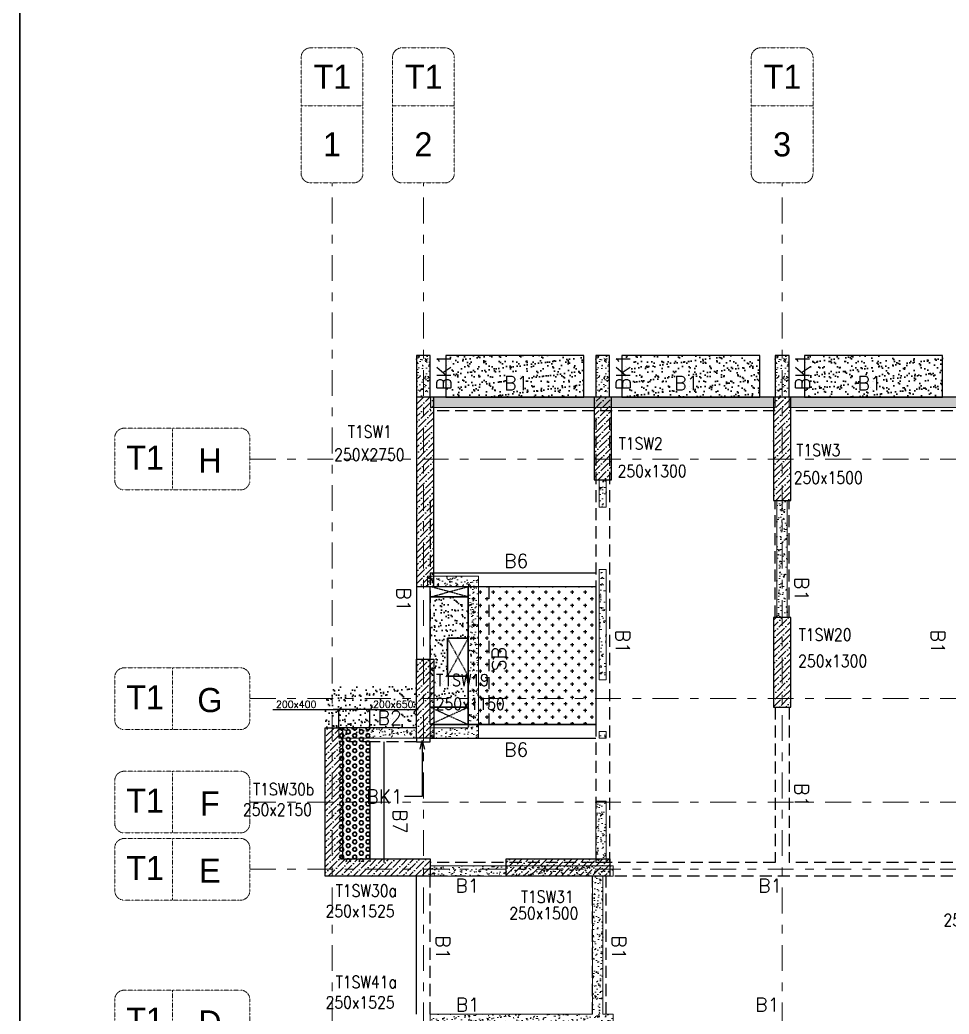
# Model space of a CAD drawing. Header units: millimetres. Extents: x 1078357 to 1340092, y -4684019 to -4550360.
# Drawn here: x 1107926 to 1121396, y -4582661 to -4568242 of the extents above; entities that cross this region are included whole.
import ezdxf
from ezdxf.enums import TextEntityAlignment as Align

# ---------------------------------------------------------------- set-up
doc = ezdxf.new("R2010")
doc.units = ezdxf.units.MM
doc.header["$PDMODE"] = 35
for name, pattern in [('CONTINOUS', [0]), ('DGN STYLE 7', [8.34, 3.75, -1.67, 1.25, -1.67]), ('HIDDEN', [0.375, 0.25, -0.125]), ('New Retail block$0$CONTINOUS', [0])]:
    doc.linetypes.add(name, pattern=pattern)
doc.layers.get('0').update_dxf_attribs({"lineweight": 0})
doc.layers.get('Defpoints').update_dxf_attribs({"lineweight": 0})
for name, color, linetype, lineweight in [('A-_ANOTGRID_E-', 8, 'DGN STYLE 7', 13), ('Combine-boundary', 40, 'Continuous', 30), ('GRID LINE', 8, 'Continuous', 0), ('HATCH', 8, 'Continuous', 30), ('S-COL-IDEN', 30, 'Continuous', 25), ('S-NON STR RCC WALL', 8, 'Continuous', 0)]:
    doc.layers.add(name, color=color, linetype=linetype, lineweight=lineweight)
for name, color, linetype in [('DROP SLAB', 8, 'Continuous'), ('S-BEAM', 3, 'Continuous'), ('S-BEAM-IDEN', 6, 'Continuous'), ('S-COL_STOP', 12, 'Continuous'), ('S-CUTOUT', 8, 'Continuous'), ('S-SLAB-PROJECTION', 2, 'New Retail block$0$CONTINOUS'), ('S-SLAB-STOP', 8, 'New Retail block$0$CONTINOUS')]:
    doc.layers.add(name, color=color, linetype=linetype)
doc.styles.add('Roman', font='romans')
doc.styles.add('ROMANS', font='romans.shx', dxfattribs={"width": 0.85})
doc.styles.get("Standard").update_dxf_attribs({"font": 'Adani Regular.ttf', "height": 500})
doc.dimstyles.new('HARESH', dxfattribs={"dimtxt": 150, "dimasz": 75, "dimexe": 0, "dimexo": 0, "dimgap": 25, "dimtad": 1, "dimdec": 0, "dimdsep": 46, "dimtxsty": 'Roman', "dimblk": 'OBLIQUE', "dimcen": 225, "dimdle": 25, "dimclrd": 2, "dimclre": 2, "dimclrt": 7, "dimadec": 8, "dimazin": 1, "dimtfac": 1, "dimtdec": 0, "dimtmove": 0, "dimatfit": 0, "dimfxl": 1, "dimlwd": -1, "dimlwe": -1, "dimarcsym": 0})
pattern_1 = [(50, (-6322944.62, 28297957.53), (182.184669, -15.93908554), [19.05, -209.55]), (355, (-6322944.62, 28297957.53), (-35.2434214, 191.0568452), [15.24, -167.6405842]), (100.4514447, (-6322929.44, 28297956.2), (146.9412471, 175.1177519), [16.1900088, -178.0902446]), (46.1842, (-6322944.62, 28298008.33), (271.0790409, -42.042328), [28.575, -314.325]), (96.6355576, (-6322922.03, 28298004.83), (237.404134, 247.4261246), [24.2850231, -267.1356082]), (351.1841512, (-6322944.62, 28298008.33), (237.404134, 247.4261246), [22.859967, -251.459732]), (21, (-6322919.22, 28297995.63), (151.6143913, -102.2651982), [19.05, -209.55]), (326, (-6322919.22, 28297995.63), (61.8020283, 184.1879661), [15.24, -167.64]), (71.451445, (-6322906.59, 28297987.11), (213.4164193, 81.9227689), [16.1900088, -178.0899376]), (37.5, (-6322944.623, 28297957.53), (3.08860325, 84.55503887), [0, -165.608, 0, -170.18, 0, -168.275]), (7.5, (-6322944.62, 28297957.53), (66.8196625, 100.18057482), [0, -97.028, 0, -161.798, 0, -64.135]), (327.5, (-6323001.265, 28297957.53), (135.59059517, -5.72874399), [0, -63.5, 0, -198.12, 0, -262.89]), (317.5, (-6323026.67, 28297957.53), (148.1291814, 25.42649103), [0, -82.55, 0, -131.572, 0, -186.69])]
pattern_2 = [(45, (1097224.716, -4684019.19), (33.67596, 123.47852), [158.75, -31.75, 0, -31.75])]
pattern_3 = [(45, (2292446.56, -9444012.59), (33.67596045, 123.4785217), [158.75, -31.75, 0, -31.75])]

# ---------------------------------------------------------------- blocks, each defined once
blk = doc.blocks.new('_Oblique')
at = {"color": 0, "linetype": 'ByBlock', "lineweight": -2}
blk.add_line((-0.5, -0.5), (0.5, 0.5), dxfattribs=at)
blk = doc.blocks.new('*D549')
at = {"layer": 'Defpoints', "color": 0, "ltscale": 700, "transparency": 16777216}
for p in [(1112551, -4578245), (1112551, -4578511, 0), (1113001, -4578511, 0)]:
    blk.add_point(p, dxfattribs=at)
at = {"layer": 'S-BEAM-IDEN', "color": 2, "ltscale": 700, "transparency": 16777216}
for p, q in [((1111594, -4578245), (1112551, -4578245)), ((1112551, -4578245), (1112476, -4578245)), ((1112551, -4578511), (1112551, -4578245)), ((1113001, -4578245), (1112551, -4578245)), ((1113001, -4578245), (1112551, -4578245)), ((1113001, -4578511), (1113001, -4578245)), ((1113001, -4578245), (1113076, -4578245))]:
    blk.add_line(p, q, dxfattribs=at)
at = {"layer": 'S-BEAM-IDEN', "color": 2, "ltscale": 700, "transparency": 16777216, "xscale": 75, "yscale": 75, "zscale": 75}
blk.add_blockref('_Oblique', (1112551, -4578245), dxfattribs=at)
at = {"layer": 'S-BEAM-IDEN', "color": 2, "ltscale": 700, "transparency": 16777216, "xscale": 75, "yscale": 75, "zscale": 75, "rotation": 180}
blk.add_blockref('_Oblique', (1113001, -4578245), dxfattribs=at)
at = {"layer": 'S-BEAM-IDEN', "ltscale": 700, "transparency": 16777216, "insert": (1111931, -4578170), "char_height": 150, "attachment_point": 5, "style": 'Roman'}
blk.add_mtext('{\\H0.666667x;200x400}', dxfattribs=at)
blk = doc.blocks.new('*D550')
at = {"layer": 'Defpoints', "color": 0, "ltscale": 700, "transparency": 16777216}
for p in [(1113676, -4578245), (1113001, -4578511), (1113676, -4578511, 0)]:
    blk.add_point(p, dxfattribs=at)
at = {"layer": 'S-BEAM-IDEN', "color": 2, "ltscale": 700, "transparency": 16777216}
for p, q in [((1112976, -4578245), (1113701, -4578245)), ((1113001, -4578511), (1113001, -4578245)), ((1113676, -4578511), (1113676, -4578245))]:
    blk.add_line(p, q, dxfattribs=at)
at = {"layer": 'S-BEAM-IDEN', "color": 2, "ltscale": 700, "transparency": 16777216, "xscale": 75, "yscale": 75, "zscale": 75, "rotation": 180}
blk.add_blockref('_Oblique', (1113001, -4578245), dxfattribs=at)
at = {"layer": 'S-BEAM-IDEN', "color": 2, "ltscale": 700, "transparency": 16777216, "xscale": 75, "yscale": 75, "zscale": 75}
blk.add_blockref('_Oblique', (1113676, -4578245), dxfattribs=at)
at = {"layer": 'S-BEAM-IDEN', "ltscale": 700, "transparency": 16777216, "insert": (1113338, -4578170), "char_height": 150, "attachment_point": 5, "style": 'Roman'}
blk.add_mtext('{\\H0.666667x;200x650}', dxfattribs=at)
blk = doc.blocks.new('Tower grid nomenclature-ex')
at = {"layer": 'A-_ANOTGRID_E-'}
blk.add_lwpolyline([(-1250, -600), (1750, -600, 0.414214), (2000, -350), (2000, 750, 0.414214), (1750, 1000), (-1250, 1000, 0.414214), (-1500, 750), (-1500, -350, 0.414214)], format="xyb", close=True, dxfattribs=at)
blk.add_lwpolyline([(0, 1000), (0, -600)], dxfattribs=at)
at = {"layer": 'A-_ANOTGRID_E-', "flags": 8}
for p in [(-1235, 400), (1788, 400)]:
    blk.add_attdef('GRID', text='', height=625, dxfattribs=at).set_placement(p, align=Align.MIDDLE_CENTER)

msp = doc.modelspace()

# ---------------------------------------------------------------- hatches: boundary and pattern name
at = {"layer": 'DROP SLAB'}
h = msp.add_hatch(dxfattribs=at)
h.set_pattern_fill('CROSS', color=8, scale=15, angle=180)
h.set_pattern_definition([(180, (1074140.07, -4353563.83), (-95.25, -95.25), [47.625, -142.875]), (270, (1074116.26, -4353540.02), (95.25, -95.25), [47.625, -142.875])])
h.paths.add_polyline_path([(1114425.5, -4576461.6), (1116275.4, -4576461.7), (1116275.4, -4578461.6), (1114425.5, -4578461.4)])
at = {"layer": 'HATCH'}
h = msp.add_hatch(dxfattribs=at)
h.set_pattern_fill('AR-SAND', color=8, scale=3, angle=179.97015)
h.set_pattern_definition([(37.4701541, (-1713508.12, 9413858.76), (-4.7236114, 146.8264517), [0, -115.824, 0, -129.54, 0, -123.825]), (7.4701541, (-1713508.12, 9413858.76), (134.9689868, 214.9772528), [0, -62.484, 0, -104.394, 0, -40.005]), (327.4701541, (-1713601.84, 9413858.81), (237.2979035, 0.3075449), [0, -38.1, 0, -137.16, 0, -179.07]), (317.4701541, (-1713601.84, 9413858.81), (229.1017424, 66.759465), [0, -19.05, 0, -89.916, 0, -102.87])])
h.paths.add_polyline_path([(1116100.4, -4573111.5), (1114100.4, -4573111.5), (1114100.4, -4573711.5), (1116100.4, -4573711.5)])
h = msp.add_hatch(dxfattribs=at)
h.set_pattern_fill('AR-SAND', color=8, scale=3, angle=179.97015)
h.set_pattern_definition([(37.4701541, (-1716058.12, 9413858.76), (-4.7236114, 146.8264517), [0, -115.824, 0, -129.54, 0, -123.825]), (7.4701541, (-1716058.12, 9413858.76), (134.9689868, 214.9772528), [0, -62.484, 0, -104.394, 0, -40.005]), (327.4701541, (-1716151.84, 9413858.81), (237.2979035, 0.3075449), [0, -38.1, 0, -137.16, 0, -179.07]), (317.4701541, (-1716151.84, 9413858.81), (229.1017424, 66.759465), [0, -19.05, 0, -89.916, 0, -102.87])])
h.paths.add_polyline_path([(1118650.4, -4573111.5), (1116650.4, -4573111.5), (1116650.4, -4573711.5), (1118650.4, -4573711.5)])
h = msp.add_hatch(dxfattribs=at)
h.set_pattern_fill('AR-SAND', color=8, scale=3, angle=179.97015)
h.set_pattern_definition([(37.4701541, (-1718708.12, 9413858.76), (-4.7236114, 146.8264517), [0, -115.824, 0, -129.54, 0, -123.825]), (7.4701541, (-1718708.12, 9413858.76), (134.9689868, 214.9772528), [0, -62.484, 0, -104.394, 0, -40.005]), (327.4701541, (-1718801.84, 9413858.81), (237.2979035, 0.3075449), [0, -38.1, 0, -137.16, 0, -179.07]), (317.4701541, (-1718801.84, 9413858.81), (229.1017424, 66.759465), [0, -19.05, 0, -89.916, 0, -102.87])])
h.paths.add_polyline_path([(1121300.4, -4573111.5), (1119300.4, -4573111.5), (1119300.4, -4573711.5), (1121300.4, -4573711.5)])
h = msp.add_hatch(dxfattribs=at)
h.set_pattern_fill('AR-SAND', color=8, scale=3, angle=179.97015)
h.set_pattern_definition([(37.47015413, (-3907957.55, 18781897.14), (-4.72361136, 146.8264517), [0, -115.824, 0, -129.54, 0, -123.825]), (7.4701541, (-3907957.55, 18781897.14), (134.9689868, 214.9772528), [0, -62.484, 0, -104.394, 0, -40.005]), (327.4701541, (-3908051.28, 18781897.19), (237.2979035, 0.3075449), [0, -38.1, 0, -137.16, 0, -179.07]), (317.4701541, (-3908051.28, 18781897.19), (229.1017424, 66.759465), [0, -19.05, 0, -89.916, 0, -102.87])])
h.paths.add_polyline_path([(1113875.4, -4576611.5), (1114425.4, -4576611.5), (1114425.4, -4577211.5), (1114125.4, -4577211.5), (1114125.4, -4577761.5), (1114425.4, -4577761.4), (1114425.4, -4578211.5), (1113875.4, -4578211.5)])
h = msp.add_hatch(dxfattribs=at)
h.set_pattern_fill('AR-SAND', color=8, scale=3, angle=179.97015)
h.set_pattern_definition([(37.4701541, (-2810732.83, 14097877.95), (-4.72361136, 146.8264517), [0, -115.824, 0, -129.54, 0, -123.825]), (7.4701541, (-2810732.83, 14097877.95), (134.9689868, 214.9772528), [0, -62.484, 0, -104.394, 0, -40.005]), (327.4701541, (-2810826.56, 14097878), (237.2979035, 0.3075449), [0, -38.1, 0, -137.16, 0, -179.07]), (317.4701541, (-2810826.56, 14097878), (229.1017424, 66.759465), [0, -19.05, 0, -89.916, 0, -102.87])])
h.paths.add_polyline_path([(1113675.4, -4578511.5), (1113675.4, -4577911.5), (1112350.4, -4577911.5), (1112350.4, -4578511.5)])
at = {"layer": 'HATCH', "ltscale": 1000}
h = msp.add_hatch(dxfattribs=at)
h.set_pattern_fill('HEX', color=8, scale=10, angle=180)
h.set_pattern_definition([(180, (2213600.31, -9075725.667), (-7e-15, -54.99261315), [31.75, -63.5]), (300, (2213600.31, -9075725.667), (47.625, 27.4963066), [31.75, -63.5]), (240, (2213568.56, -9075725.667), (47.625, -27.4963066), [31.75, -63.5])])
h.paths.add_polyline_path([(1113000.6, -4580450.8), (1112550.6, -4580450.8), (1112550.6, -4578511.5), (1113000.6, -4578511.5)])
at = {"layer": 'S-COL_STOP', "lineweight": 25, "extrusion": (1.00316e-06, 2.11765e-11, 1)}
h = msp.add_hatch(dxfattribs=at)
h.set_pattern_fill('ANSI36', color=8, scale=20)
h.set_pattern_definition(pattern_2)
h.paths.add_polyline_path([(1113925.6, -4573711.5), (1113675.6, -4573711.5), (1113675.6, -4576461.7), (1113925.6, -4576461.7)])
at = {"layer": 'S-COL_STOP', "lineweight": 25}
h = msp.add_hatch(dxfattribs=at)
h.set_pattern_fill('ANSI36', color=8, scale=20)
h.set_pattern_definition(pattern_3)
h.paths.add_polyline_path([(1116250.6, -4574911.6), (1116500.6, -4574911.6), (1116500.6, -4573711.5), (1116250.6, -4573711.5)])
h = msp.add_hatch(dxfattribs=at)
h.set_pattern_fill('ANSI36', color=8, scale=20)
h.set_pattern_definition(pattern_3)
h.paths.add_polyline_path([(1118850.6, -4575211.6), (1119100.6, -4575211.6), (1119100.6, -4573711.5), (1118850.6, -4573711.5)])
h = msp.add_hatch(dxfattribs=at)
h.set_pattern_fill('ANSI36', color=8, scale=20)
h.set_pattern_definition(pattern_3)
h.paths.add_polyline_path([(1118850.7, -4578211.5), (1119100.7, -4578211.5), (1119100.7, -4576911.5), (1118850.7, -4576911.5)])
h = msp.add_hatch(dxfattribs=at)
h.set_pattern_fill('ANSI36', color=8, scale=20)
h.set_pattern_definition([(45, (2236684.96, -9406181.02), (33.67596045, 123.4785217), [158.75, -31.75, 0, -31.75])])
h.paths.add_polyline_path([(1113675.6, -4577511.5), (1113925.6, -4577511.5), (1113925.6, -4578661.5), (1113675.6, -4578661.5)])
at = {"layer": 'S-COL_STOP', "lineweight": 25, "extrusion": (1.00316e-06, 1.91639e-11, 1)}
h = msp.add_hatch(dxfattribs=at)
h.set_pattern_fill('ANSI36', color=8, scale=20)
h.set_pattern_definition(pattern_2)
h.paths.add_polyline_path([(1112600.6, -4580411.5), (1113875.6, -4580411.5), (1113875.6, -4580661.5), (1112350.6, -4580661.5), (1112350.6, -4578511.5), (1112600.6, -4578511.5)])
at = {"layer": 'S-COL_STOP', "lineweight": 25}
h = msp.add_hatch(dxfattribs=at)
h.set_pattern_fill('ANSI36', color=8, scale=20)
h.set_pattern_definition(pattern_3)
h.paths.add_polyline_path([(1114975.6, -4580411.5), (1116475.6, -4580411.5), (1116475.6, -4580661.5), (1114975.6, -4580661.5)])
at = {"layer": 'S-NON STR RCC WALL'}
h = msp.add_hatch(dxfattribs=at)
h.set_pattern_fill('AR-CONC', color=256, angle=180)
h.set_pattern_definition([(50, (-7420169.34, 32981976.72), (182.184669, -15.93908554), [19.05, -209.55]), (355, (-7420169.34, 32981976.72), (-35.2434214, 191.0568452), [15.24, -167.6405842]), (100.4514447, (-7420154.16, 32981975.39), (146.9412471, 175.1177519), [16.1900088, -178.0902446]), (46.1842, (-7420169.34, 32982027.52), (271.0790409, -42.0423279), [28.575, -314.325]), (96.6355576, (-7420146.75, 32982024.02), (237.404134, 247.4261246), [24.2850231, -267.1356082]), (351.1841512, (-7420169.34, 32982027.52), (237.404134, 247.4261246), [22.859967, -251.459732]), (21, (-7420143.94, 32982014.82), (151.61439127, -102.2651982), [19.05, -209.55]), (326, (-7420143.94, 32982014.82), (61.80202835, 184.1879661), [15.24, -167.64]), (71.451445, (-7420131.3, 32982006.3), (213.4164193, 81.9227689), [16.1900088, -178.0899376]), (37.5, (-7420169.34, 32981976.72), (3.08860325, 84.55503887), [0, -165.608, 0, -170.18, 0, -168.275]), (7.5, (-7420169.34, 32981976.72), (66.8196625, 100.18057482), [0, -97.028, 0, -161.798, 0, -64.135]), (327.5, (-7420225.98, 32981976.72), (135.59059517, -5.72874399), [0, -63.5, 0, -198.12, 0, -262.89]), (317.5, (-7420251.38, 32981976.72), (148.1291814, 25.42649103), [0, -82.55, 0, -131.572, 0, -186.69])])
h.paths.add_polyline_path([(1113875.4, -4573711.5), (1113875.4, -4573111.5), (1113675.4, -4573111.5), (1113675.4, -4573711.5), (1113875.4, -4573711.5)], is_closed=False)
h = msp.add_hatch(dxfattribs=at)
h.set_pattern_fill('AR-CONC', color=256, angle=180)
h.set_pattern_definition([(50, (-7417569.34, 32981976.72), (182.184669, -15.93908554), [19.05, -209.55]), (355, (-7417569.34, 32981976.72), (-35.2434214, 191.0568452), [15.24, -167.6405842]), (100.4514447, (-7417554.16, 32981975.39), (146.9412471, 175.1177519), [16.1900088, -178.0902446]), (46.1842, (-7417569.34, 32982027.52), (271.0790409, -42.0423279), [28.575, -314.325]), (96.6355576, (-7417546.75, 32982024.02), (237.404134, 247.4261246), [24.2850231, -267.1356082]), (351.1841512, (-7417569.34, 32982027.52), (237.404134, 247.4261246), [22.859967, -251.459732]), (21, (-7417543.94, 32982014.82), (151.61439127, -102.2651982), [19.05, -209.55]), (326, (-7417543.94, 32982014.82), (61.80202835, 184.1879661), [15.24, -167.64]), (71.451445, (-7417531.3, 32982006.3), (213.4164193, 81.9227689), [16.1900088, -178.0899376]), (37.5, (-7417569.34, 32981976.72), (3.08860325, 84.55503887), [0, -165.608, 0, -170.18, 0, -168.275]), (7.5, (-7417569.34, 32981976.72), (66.8196625, 100.18057482), [0, -97.028, 0, -161.798, 0, -64.135]), (327.5, (-7417625.98, 32981976.72), (135.59059517, -5.72874399), [0, -63.5, 0, -198.12, 0, -262.89]), (317.5, (-7417651.38, 32981976.72), (148.1291814, 25.42649103), [0, -82.55, 0, -131.572, 0, -186.69])])
h.paths.add_polyline_path([(1116475.4, -4573711.5), (1116475.4, -4573111.5), (1116275.4, -4573111.5), (1116275.4, -4573711.5), (1116475.4, -4573711.5)], is_closed=False)
h = msp.add_hatch(dxfattribs=at)
h.set_pattern_fill('AR-CONC', color=256, angle=180)
h.set_pattern_definition([(50, (-7414969.34, 32981976.72), (182.184669, -15.93908554), [19.05, -209.55]), (355, (-7414969.34, 32981976.72), (-35.2434214, 191.0568452), [15.24, -167.6405842]), (100.4514447, (-7414954.16, 32981975.39), (146.9412471, 175.1177519), [16.1900088, -178.0902446]), (46.1842, (-7414969.34, 32982027.52), (271.0790409, -42.0423279), [28.575, -314.325]), (96.6355576, (-7414946.75, 32982024.02), (237.404134, 247.4261246), [24.2850231, -267.1356082]), (351.1841512, (-7414969.34, 32982027.52), (237.404134, 247.4261246), [22.859967, -251.459732]), (21, (-7414943.94, 32982014.82), (151.61439127, -102.2651982), [19.05, -209.55]), (326, (-7414943.94, 32982014.82), (61.80202835, 184.1879661), [15.24, -167.64]), (71.451445, (-7414931.3, 32982006.3), (213.4164193, 81.9227689), [16.1900088, -178.0899376]), (37.5, (-7414969.34, 32981976.72), (3.08860325, 84.55503887), [0, -165.608, 0, -170.18, 0, -168.275]), (7.5, (-7414969.34, 32981976.72), (66.8196625, 100.18057482), [0, -97.028, 0, -161.798, 0, -64.135]), (327.5, (-7415025.98, 32981976.72), (135.59059517, -5.72874399), [0, -63.5, 0, -198.12, 0, -262.89]), (317.5, (-7415051.38, 32981976.72), (148.1291814, 25.42649103), [0, -82.55, 0, -131.572, 0, -186.69])])
h.paths.add_polyline_path([(1119075.4, -4573711.5), (1119075.4, -4573111.5), (1118875.4, -4573111.5), (1118875.4, -4573711.5), (1119075.4, -4573711.5)], is_closed=False)
h = msp.add_hatch(dxfattribs=at)
h.set_pattern_fill('AR-CONC', color=256, angle=180)
h.set_pattern_definition(pattern_1)
h.paths.add_polyline_path([(1113878.4, -4573711.5), (1118875.5, -4573711.5), (1118875.5, -4573861.5), (1113878.4, -4573861.5)])
h = msp.add_hatch(dxfattribs=at)
h.set_pattern_fill('AR-CONC', color=256)
h.set_pattern_definition(pattern_1)
h.paths.add_polyline_path([(1124072.5, -4573711.5), (1119075.4, -4573711.5), (1119075.4, -4573861.5), (1124072.5, -4573861.5)])
h = msp.add_hatch(dxfattribs=at)
h.set_pattern_fill('AR-CONC', color=256, angle=180)
h.set_pattern_definition([(50, (1116388.81, -4390341.82), (182.18467, -15.93909), [19.05, -209.55]), (355, (1116388.81, -4390341.82), (-35.24342, 191.05685), [15.24, -167.64058]), (100.45144, (1116404, -4390343.14), (146.94125, 175.11775), [16.19, -178.09024]), (46.1842, (1116388.8, -4390291.02), (271.07904, -42.04233), [28.575, -314.325]), (96.63556, (1116411.4, -4390294.52), (237.40413, 247.42612), [24.28502, -267.1356]), (351.18415, (1116388.8, -4390291.02), (237.40413, 247.42612), [22.85997, -251.45973]), (21, (1116414.21, -4390303.72), (151.61439, -102.2652), [19.05, -209.55]), (326, (1116414.21, -4390303.72), (61.80203, 184.18797), [15.24, -167.64]), (71.45144, (1116426.85, -4390312.24), (213.41642, 81.92277), [16.19, -178.08994]), (37.5, (1116388.81, -4390341.815), (3.088603, 84.55504), [0, -165.608, 0, -170.18, 0, -168.275]), (7.5, (1116388.81, -4390341.815), (66.819663, 100.180575), [0, -97.028, 0, -161.798, 0, -64.135]), (327.5, (1116332.17, -4390341.815), (135.590595, -5.728744), [0, -63.5, 0, -198.12, 0, -262.89]), (317.5, (1116306.77, -4390341.82), (148.12918, 25.42649), [0, -82.55, 0, -131.572, 0, -186.69])])
h.paths.add_polyline_path([(1116325.4, -4574911.5), (1116425.4, -4574911.5), (1116425.4, -4575311.5), (1116325.4, -4575311.5)])
at = {"layer": 'S-NON STR RCC WALL', "ltscale": 700}
h = msp.add_hatch(dxfattribs=at)
h.set_pattern_fill('AR-CONC', color=256)
h.set_pattern_definition([(50, (-14215.53, 293960.95), (182.184669, -15.9390855), [19.05, -209.55]), (355, (-14215.53, 293960.95), (-35.2434214, 191.056845), [15.24, -167.640584]), (100.4514447, (-14200.34, 293959.62), (146.941247, 175.117752), [16.190009, -178.0902446]), (46.1842, (-14215.53, 294011.75), (271.079041, -42.042328), [28.575, -314.325]), (96.6355576, (-14192.94, 294008.24), (237.404134, 247.426125), [24.285023, -267.135608]), (351.184151, (-14215.53, 294011.75), (237.404134, 247.426125), [22.859967, -251.459732]), (21, (-14190.13, 293999.05), (151.6143913, -102.265198), [19.05, -209.55]), (326, (-14190.13, 293999.05), (61.802028, 184.187966), [15.24, -167.64]), (71.451445, (-14177.49, 293990.52), (213.416419, 81.922769), [16.190009, -178.0899376]), (37.5, (-14215.525, 293960.946), (3.08860325, 84.5550389), [0, -165.608, 0, -170.18, 0, -168.275]), (7.5, (-14215.525, 293960.95), (66.8196625, 100.1805748), [0, -97.028, 0, -161.798, 0, -64.135]), (327.5, (-14272.17, 293960.946), (135.5905952, -5.728744), [0, -63.5, 0, -198.12, 0, -262.89]), (317.5, (-14297.57, 293960.95), (148.1291814, 25.426491), [0, -82.55, 0, -131.572, 0, -186.69])])
h.paths.add_polyline_path([(1118900.4, -4575211.4), (1119050.4, -4575211.4), (1119050.4, -4576911.4), (1118900.4, -4576911.4)])
at = {"layer": 'S-NON STR RCC WALL'}
h = msp.add_hatch(dxfattribs=at)
h.set_pattern_fill('AR-CONC', color=256, angle=180)
h.set_pattern_definition([(50, (2213613.53, -9074361), (182.184669, -15.9390855), [19.05, -209.55]), (355, (2213613.53, -9074361), (-35.2434214, 191.056845), [15.24, -167.640584]), (100.4514447, (2213628.7, -9074362.33), (146.941247, 175.117752), [16.190009, -178.0902446]), (46.1842, (2213613.53, -9074310.2), (271.079041, -42.042328), [28.575, -314.325]), (96.6355576, (2213636.12, -9074313.7), (237.404134, 247.426125), [24.285023, -267.135608]), (351.184151, (2213613.53, -9074310.2), (237.404134, 247.426125), [22.859967, -251.459732]), (21, (2213638.93, -9074322.9), (151.6143913, -102.265198), [19.05, -209.55]), (326, (2213638.93, -9074322.9), (61.802028, 184.187966), [15.24, -167.64]), (71.451445, (2213651.56, -9074331.42), (213.416419, 81.922769), [16.190009, -178.0899376]), (37.5, (2213613.527, -9074361), (3.08860325, 84.5550389), [0, -165.608, 0, -170.18, 0, -168.275]), (7.5, (2213613.53, -9074361), (66.8196625, 100.1805748), [0, -97.028, 0, -161.798, 0, -64.135]), (327.5, (2213556.885, -9074361), (135.5905952, -5.728744), [0, -63.5, 0, -198.12, 0, -262.89]), (317.5, (2213531.48, -9074361), (148.1291814, 25.426491), [0, -82.55, 0, -131.572, 0, -186.69])])
h.paths.add_polyline_path([(1116325.4, -4576211.5), (1116425.4, -4576211.5), (1116425.4, -4577811.5), (1116325.4, -4577811.5)])
h = msp.add_hatch(dxfattribs=at)
h.set_pattern_fill('AR-CONC', color=256, angle=180)
h.set_pattern_definition([(50, (-6322944.62, 28297957.53), (182.184669, -15.93908554), [19.05, -209.55]), (355, (-6322944.62, 28297957.53), (-35.2434214, 191.0568452), [15.24, -167.6405842]), (100.4514447, (-6322929.44, 28297956.2), (146.9412471, 175.1177519), [16.1900088, -178.0902446]), (46.1842, (-6322944.62, 28298008.33), (271.0790409, -42.042328), [28.575, -314.325]), (96.6355576, (-6322922.03, 28298004.83), (237.404134, 247.4261246), [24.2850231, -267.1356082]), (351.1841512, (-6322944.62, 28298008.33), (237.404134, 247.4261246), [22.859967, -251.459732]), (21, (-6322919.22, 28297995.63), (151.6143913, -102.2651982), [19.05, -209.55]), (326, (-6322919.22, 28297995.63), (61.8020283, 184.1879661), [15.24, -167.64]), (71.451445, (-6322906.59, 28297987.11), (213.4164193, 81.9227689), [16.1900088, -178.0899376]), (37.5, (-6322944.623, 28297957.53), (3.08860325, 84.55503887), [0, -165.608, 0, -170.18, 0, -168.275]), (7.5, (-6322944.62, 28297957.53), (66.8196625, 100.18057482), [0, -97.028, 0, -161.798, 0, -64.135]), (327.5, (-6323001.265, 28297957.53), (135.59059517, -5.72874399), [0, -63.5, 0, -198.12, 0, -262.89]), (317.5, (-6323026.67, 28297957.53), (148.1291814, 25.42649103), [0, -82.55, 0, -131.572, 0, -186.69])])
h.paths.add_polyline_path([(1113835.3, -4576461.6), (1113835.3, -4576311.5), (1114575.5, -4576311.5), (1114575.5, -4578661.5), (1113875.5, -4578661.5), (1113875.5, -4578511.5), (1114425.5, -4578511.5), (1114425.5, -4576461.5), (1113835.3, -4576461.5)])
h = msp.add_hatch(dxfattribs=at)
h.set_pattern_fill('AR-CONC', color=256, angle=180)
h.set_pattern_definition([(50, (-5225719.91, 23613938.34), (182.184669, -15.93908554), [19.05, -209.55]), (355, (-5225719.9, 23613938.34), (-35.2434214, 191.0568452), [15.24, -167.6405842]), (100.4514447, (-5225704.73, 23613937.02), (146.9412471, 175.1177519), [16.1900088, -178.0902446]), (46.1842, (-5225719.9, 23613989.14), (271.0790409, -42.042328), [28.575, -314.325]), (96.6355576, (-5225697.32, 23613985.64), (237.404134, 247.4261246), [24.2850231, -267.1356082]), (351.1841512, (-5225719.9, 23613989.14), (237.404134, 247.4261246), [22.859967, -251.459732]), (21, (-5225694.51, 23613976.44), (151.6143913, -102.2651982), [19.05, -209.55]), (326, (-5225694.5, 23613976.44), (61.8020283, 184.1879661), [15.24, -167.64]), (71.451445, (-5225681.87, 23613967.92), (213.4164193, 81.9227689), [16.1900088, -178.0899376]), (37.5, (-5225719.91, 23613938.345), (3.08860325, 84.55503887), [0, -165.608, 0, -170.18, 0, -168.275]), (7.5, (-5225719.91, 23613938.345), (66.8196625, 100.18057482), [0, -97.028, 0, -161.798, 0, -64.135]), (327.5, (-5225776.55, 23613938.345), (135.59059517, -5.728744), [0, -63.5, 0, -198.12, 0, -262.89]), (317.5, (-5225801.95, 23613938.34), (148.1291814, 25.42649103), [0, -82.55, 0, -131.572, 0, -186.69])])
h.paths.add_polyline_path([(1112550.4, -4578511.5), (1113675.4, -4578511.5), (1113675.4, -4578661.5), (1112550.4, -4578661.5)])
h = msp.add_hatch(dxfattribs=at)
h.set_pattern_fill('AR-CONC', color=256, angle=180)
h.set_pattern_definition([(50, (2213600.31, -9075725.67), (182.184669, -15.9390855), [19.05, -209.55]), (355, (2213600.31, -9075725.67), (-35.2434214, 191.056845), [15.24, -167.640584]), (100.4514447, (2213615.5, -9075727), (146.941247, 175.117752), [16.190009, -178.0902446]), (46.1842, (2213600.31, -9075674.87), (271.079041, -42.042328), [28.575, -314.325]), (96.6355576, (2213622.9, -9075678.37), (237.404134, 247.426125), [24.285023, -267.135608]), (351.184151, (2213600.3, -9075674.87), (237.404134, 247.426125), [22.859967, -251.459732]), (21, (2213625.71, -9075687.57), (151.6143913, -102.265198), [19.05, -209.55]), (326, (2213625.71, -9075687.57), (61.802028, 184.187966), [15.24, -167.64]), (71.451445, (2213638.35, -9075696.09), (213.416419, 81.922769), [16.190009, -178.0899376]), (37.5, (2213600.31, -9075725.67), (3.08860325, 84.5550389), [0, -165.608, 0, -170.18, 0, -168.275]), (7.5, (2213600.31, -9075725.67), (66.8196625, 100.1805748), [0, -97.028, 0, -161.798, 0, -64.135]), (327.5, (2213543.67, -9075725.67), (135.5905952, -5.728744), [0, -63.5, 0, -198.12, 0, -262.89]), (317.5, (2213518.27, -9075725.67), (148.1291814, 25.426491), [0, -82.55, 0, -131.572, 0, -186.69])])
h.paths.add_polyline_path([(1116325.4, -4578661.5), (1116425.4, -4578661.5), (1116425.4, -4578561.5), (1116325.4, -4578561.5)])
h = msp.add_hatch(dxfattribs=at)
h.set_pattern_fill('AR-CONC', color=256, angle=180)
h.set_pattern_definition([(50, (-6335259.37, 28297957.52), (182.184669, -15.93908554), [19.05, -209.55]), (355, (-6335259.37, 28297957.52), (-35.2434214, 191.0568452), [15.24, -167.6405842]), (100.4514447, (-6335244.19, 28297956.2), (146.9412471, 175.1177519), [16.1900088, -178.0902446]), (46.1842, (-6335259.37, 28298008.32), (271.0790409, -42.042328), [28.575, -314.325]), (96.6355576, (-6335236.78, 28298004.82), (237.404134, 247.4261246), [24.2850231, -267.1356082]), (351.1841512, (-6335259.37, 28298008.32), (237.404134, 247.4261246), [22.859967, -251.459732]), (21, (-6335233.97, 28297995.62), (151.6143913, -102.2651982), [19.05, -209.55]), (326, (-6335233.97, 28297995.62), (61.8020283, 184.1879661), [15.24, -167.64]), (71.451445, (-6335221.33, 28297987.1), (213.4164193, 81.9227689), [16.1900088, -178.0899376]), (37.5, (-6335259.37, 28297957.525), (3.08860325, 84.55503887), [0, -165.608, 0, -170.18, 0, -168.275]), (7.5, (-6335259.37, 28297957.525), (66.8196625, 100.18057482), [0, -97.028, 0, -161.798, 0, -64.135]), (327.5, (-6335316.01, 28297957.525), (135.59059517, -5.72874399), [0, -63.5, 0, -198.12, 0, -262.89]), (317.5, (-6335341.41, 28297957.52), (148.1291814, 25.42649103), [0, -82.55, 0, -131.572, 0, -186.69])])
h.paths.add_polyline_path([(1116275.4, -4579571.5), (1116425.4, -4579571.5), (1116425.4, -4580461.4), (1116275.4, -4580461.4)])
h = msp.add_hatch(dxfattribs=at)
h.set_pattern_fill('AR-CONC', color=256, angle=180)
h.set_pattern_definition([(50, (-4135559.94, 18929919.15), (182.184669, -15.9390855), [19.05, -209.55]), (355, (-4135559.94, 18929919.15), (-35.2434214, 191.0568452), [15.24, -167.6405842]), (100.4514447, (-4135544.76, 18929917.82), (146.9412471, 175.1177519), [16.1900088, -178.0902446]), (46.1842, (-4135559.94, 18929969.95), (271.0790409, -42.042328), [28.575, -314.325]), (96.6355576, (-4135537.35, 18929966.45), (237.404134, 247.4261246), [24.285023, -267.1356082]), (351.1841512, (-4135559.94, 18929969.95), (237.404134, 247.4261246), [22.859967, -251.459732]), (21, (-4135534.54, 18929957.25), (151.6143913, -102.2651982), [19.05, -209.55]), (326, (-4135534.54, 18929957.25), (61.8020283, 184.1879661), [15.24, -167.64]), (71.451445, (-4135521.9, 18929948.73), (213.4164193, 81.9227689), [16.1900088, -178.0899376]), (37.5, (-4135559.94, 18929919.15), (3.08860325, 84.55503887), [0, -165.608, 0, -170.18, 0, -168.275]), (7.5, (-4135559.94, 18929919.15), (66.8196625, 100.18057482), [0, -97.028, 0, -161.798, 0, -64.135]), (327.5, (-4135616.58, 18929919.15), (135.59059517, -5.728744), [0, -63.5, 0, -198.12, 0, -262.89]), (317.5, (-4135641.98, 18929919.15), (148.1291814, 25.42649103), [0, -82.55, 0, -131.572, 0, -186.69])])
h.paths.add_polyline_path([(1113875.4, -4580661.5), (1113875.4, -4580511.5), (1116525.4, -4580511.5), (1116525.4, -4580661.5), (1116375.4, -4580661.5), (1116375.4, -4582661.5), (1116525.4, -4582661.5), (1116525.4, -4582811.5), (1113875.4, -4582811.5), (1113875.4, -4582661.5), (1116225.4, -4582661.5), (1116225.4, -4580661.5)])

# ---------------------------------------------------------------- linework, layer by layer
at = {"layer": 'Combine-boundary', "ltscale": 700, "elevation": 0}
msp.add_lwpolyline([(1107925.5, -4563794.5), (1209312.4, -4563794.5), (1209312.4, -4603717.1), (1107925.5, -4603717.1)], close=True, dxfattribs=at)
at = {"layer": 'GRID LINE', "linetype": 'DGN STYLE 7', "ltscale": 100, "elevation": 0}
for points in [[(1112450.4, -4592877.8), (1112450.4, -4570606.9)], [(1113775.4, -4592877.8), (1113775.4, -4570606.9)], [(1118975.4, -4592877.8), (1118975.4, -4570606.9)], [(1111260.2, -4574611.5), (1206623.6, -4574611.5)], [(1111260.2, -4578086.5), (1206623.6, -4578086.5)], [(1111260.2, -4579586.5), (1206623.6, -4579586.5)], [(1111260.2, -4580561.5), (1206623.6, -4580561.5)]]:
    msp.add_lwpolyline(points, dxfattribs=at)
at = {"layer": 'S-BEAM', "linetype": 'CONTINOUS', "ltscale": 700}
for p, q in [((1113875.4, -4573111.5, 0), (1113675.4, -4573111.5, 0)), ((1113675.4, -4573111.5, 0), (1113675.4, -4573711.5, 0)), ((1113875.4, -4573711.5, 0), (1113875.4, -4573111.5, 0)), ((1116475.4, -4573111.5, 0), (1116275.4, -4573111.5, 0)), ((1116275.4, -4573111.5, 0), (1116275.4, -4573711.5, 0)), ((1116475.4, -4573711.5, 0), (1116475.4, -4573111.5, 0)), ((1119075.4, -4573111.5, 0), (1118875.4, -4573111.5, 0)), ((1118875.4, -4573111.5, 0), (1118875.4, -4573711.5, 0)), ((1119075.4, -4573711.5, 0), (1119075.4, -4573111.5, 0)), ((1118875.4, -4573711.5, 0), (1113875.4, -4573711.5, 0)), ((1124075.4, -4573711.5, 0), (1119075.4, -4573711.5, 0)), ((1113675.4, -4575211.4, 0), (1113675.4, -4577711.5, 0)), ((1113675.4, -4578511.5, 0), (1113000.6, -4578511.5, 0)), ((1113675.4, -4578661.5, 0), (1113675.4, -4578711.5, 0)), ((1113675.4, -4582661.4, 0), (1113675.4, -4580661.4, 0))]:
    msp.add_line(p, q, dxfattribs=at)
at = {"layer": 'S-BEAM', "linetype": 'HIDDEN', "ltscale": 700}
for p, q in [((1118875.4, -4573911.5, 0), (1113875.4, -4573911.5, 0)), ((1124075.4, -4573911.5, 0), (1119075.4, -4573911.5, 0)), ((1116275.4, -4574011.5, 0), (1116275.4, -4576461.7, 0)), ((1116475.4, -4574011.5, 0), (1116475.4, -4580461.4, 0)), ((1113875.4, -4575211.4, 0), (1113875.4, -4577711.5, 0)), ((1118875.4, -4576911.4, 0), (1118875.4, -4575211.4, 0)), ((1119075.4, -4576911.4, 0), (1119075.4, -4575211.4, 0)), ((1114425.3, -4576461.9, 0), (1114425.3, -4578461.7, 0)), ((1114725.3, -4576461.9, 0), (1114725.3, -4578461.7, 0)), ((1118875.4, -4578211.5, 0), (1118875.4, -4580461.4, 0)), ((1119075.4, -4578211.5, 0), (1119075.4, -4580461.4, 0)), ((1116275.4, -4578461.5, 0), (1116275.4, -4580461.4, 0)), ((1113675.4, -4578711.5, 0), (1113000.6, -4578711.5, 0)), ((1118875.4, -4580461.4, 0), (1113875.4, -4580461.4, 0)), ((1124075.4, -4580461.4, 0), (1119075.4, -4580461.4, 0)), ((1116225.4, -4580661.4, 0), (1113875.4, -4580661.4, 0)), ((1113875.4, -4582661.4, 0), (1113875.4, -4580661.4, 0)), ((1116225.4, -4582661.4, 0), (1116225.4, -4580661.4, 0)), ((1116425.4, -4582661.4, 0), (1116425.4, -4580661.4, 0)), ((1124075.4, -4580661.4, 0), (1116475.4, -4580661.5, 0))]:
    msp.add_line(p, q, dxfattribs=at)
at = {"layer": 'S-BEAM', "ltscale": 700}
for p, q in [((1113875.4, -4576261.7, 0), (1116275.4, -4576261.7, 0)), ((1113675.4, -4577511.5, 0), (1113676.1, -4577511.5, 0)), ((1113675.4, -4577711.5, 0), (1113675.4, -4577711.5, 0)), ((1113875.6, -4578661.5, 0), (1116275.4, -4578661.5, 0)), ((1113200.6, -4578711.5, 0), (1113200.6, -4580461.5, 0))]:
    msp.add_line(p, q, dxfattribs=at)
at = {"layer": 'S-BEAM', "linetype": 'Continuous', "ltscale": 700}
for p, q in [((1113875.4, -4576461.7, 0), (1116275.4, -4576461.7, 0)), ((1116275.4, -4576461.7, 0), (1116275.4, -4578461.5, 0)), ((1113875.6, -4578461.5, 0), (1116275.4, -4578461.5, 0)), ((1113000.6, -4578711.5, 0), (1113000.6, -4580450.8, 0))]:
    msp.add_line(p, q, dxfattribs=at)
at = {"layer": 'S-BEAM', "linetype": 'ByBlock', "ltscale": 500}
msp.add_line((1113000.6, -4578511.5, 0), (1112550.6, -4578511.5, 0), dxfattribs=at)
at = {"layer": 'S-BEAM', "linetype": 'HIDDEN', "ltscale": 500}
msp.add_line((1113000.6, -4578711.5, 0), (1112550.6, -4578711.5, 0), dxfattribs=at)
at = {"layer": 'S-BEAM', "linetype": 'Continuous', "ltscale": 700, "elevation": 0}
msp.add_lwpolyline([(1113875.4, -4578661.5), (1113675.4, -4578661.5), (1113675.4, -4578711.7), (1113875.4, -4578711.7)], close=True, dxfattribs=at)
at = {"layer": 'S-COL_STOP', "lineweight": 25, "extrusion": (1.00316e-06, 2.11765e-11, 1), "elevation": 1.1}
msp.add_lwpolyline([(1113925.6, -4573711.5), (1113675.6, -4573711.5), (1113675.6, -4576461.7), (1113925.6, -4576461.7)], close=True, dxfattribs=at)
at = {"layer": 'S-COL_STOP', "lineweight": 25, "elevation": 0}
for points in [[(1116250.6, -4574911.6), (1116500.6, -4574911.6), (1116500.6, -4573711.5), (1116250.6, -4573711.5)], [(1118850.6, -4575211.6), (1119100.6, -4575211.6), (1119100.6, -4573711.5), (1118850.6, -4573711.5)], [(1118850.6, -4578211.5), (1119100.6, -4578211.5), (1119100.6, -4576911.5), (1118850.6, -4576911.5)], [(1113675.6, -4577511.5), (1113925.6, -4577511.5), (1113925.6, -4578661.5), (1113675.6, -4578661.5)], [(1114975.6, -4580411.5), (1116475.6, -4580411.5), (1116475.6, -4580661.5), (1114975.6, -4580661.5)]]:
    msp.add_lwpolyline(points, close=True, dxfattribs=at)
at = {"layer": 'S-COL_STOP', "lineweight": 25, "extrusion": (1.00316e-06, 1.91639e-11, 1), "elevation": 1.1}
msp.add_lwpolyline([(1112600.6, -4580411.5), (1113875.6, -4580411.5), (1113875.6, -4580661.5), (1112350.6, -4580661.5), (1112350.6, -4578511.5), (1112600.6, -4578511.5), (1112600.6, -4580361.5)], close=True, dxfattribs=at)
at = {"layer": 'S-CUTOUT', "linetype": 'HIDDEN', "ltscale": 50}
for p, q in [((1113875.4, -4576611.5, 0), (1114425.5, -4576461.7, 0)), ((1114425.4, -4576611.5, 0), (1113876.3, -4576461.7, 0)), ((1114125.4, -4577211.5, 0), (1114425.5, -4577761.5, 0)), ((1114125.4, -4577761.5, 0), (1114425.4, -4577211.5, 0)), ((1113875.4, -4578211.5, 0), (1114425.5, -4578461.5, 0)), ((1114425.4, -4578211.5, 0), (1113875.6, -4578461.5, 0))]:
    msp.add_line(p, q, dxfattribs=at)
at = {"layer": 'S-CUTOUT', "linetype": 'CONTINOUS', "ltscale": 500, "elevation": 0}
for points in [[(1113875.4, -4576461.7), (1114425.5, -4576461.7), (1114425.5, -4576611.5), (1113875.4, -4576611.5)], [(1114125.4, -4577211.5), (1114425.4, -4577211.5), (1114425.4, -4577761.4), (1114125.4, -4577761.4)], [(1113875.6, -4578211.5), (1114425.4, -4578211.5), (1114425.4, -4578461.4), (1113875.6, -4578461.4)]]:
    msp.add_lwpolyline(points, close=True, dxfattribs=at)
at = {"layer": 'S-NON STR RCC WALL', "elevation": 0}
for points in [[(1113878.4, -4573711.5), (1118875.5, -4573711.5), (1118875.5, -4573861.5), (1113878.4, -4573861.5)], [(1124072.5, -4573711.5), (1119075.4, -4573711.5), (1119075.4, -4573861.5), (1124072.5, -4573861.5)], [(1116325.4, -4574911.5), (1116425.4, -4574911.5), (1116425.4, -4575311.5), (1116325.4, -4575311.5)], [(1112550.4, -4578511.5), (1113675.4, -4578511.5), (1113675.4, -4578661.5), (1112550.4, -4578661.5)], [(1113875.4, -4580661.5), (1113875.4, -4580511.5), (1116525.4, -4580511.5), (1116525.4, -4580661.5), (1116375.4, -4580661.5), (1116375.4, -4582661.5), (1116525.4, -4582661.5), (1116525.4, -4582811.5), (1113875.4, -4582811.5), (1113875.4, -4582661.5), (1116225.4, -4582661.5), (1116225.4, -4580661.5)]]:
    msp.add_lwpolyline(points, close=True, dxfattribs=at)
at = {"layer": 'S-NON STR RCC WALL', "ltscale": 700, "elevation": 0}
for points in [[(1118900.4, -4575211.4), (1119050.4, -4575211.4), (1119050.4, -4576911.4), (1118900.4, -4576911.4)], [(1116325.4, -4576211.5), (1116425.4, -4576211.5), (1116425.4, -4577811.5), (1116325.4, -4577811.5)], [(1116325.4, -4578661.5), (1116425.4, -4578661.5), (1116425.4, -4578561.5), (1116325.4, -4578561.5)], [(1116275.4, -4579571.5), (1116425.4, -4579571.5), (1116425.4, -4580461.4), (1116275.4, -4580461.4)]]:
    msp.add_lwpolyline(points, close=True, dxfattribs=at)
at = {"layer": 'S-NON STR RCC WALL'}
msp.add_polyline3d([(1113835.3, -4576461.6, 0), (1113835.3, -4576311.5, 0), (1114575.5, -4576311.5, 0), (1114575.5, -4578661.5, 0), (1113875.5, -4578661.5, 0), (1113875.5, -4578511.5, 0), (1114425.5, -4578511.5, 0), (1114425.5, -4576461.5, 0), (1113835.3, -4576461.5, 0)], dxfattribs=at)
at = {"layer": 'S-SLAB-PROJECTION', "elevation": 0}
for points in [[(1116100.4, -4573111.5), (1114100.4, -4573111.5), (1114100.4, -4573711.5), (1116100.4, -4573711.5)], [(1118650.4, -4573111.5), (1116650.4, -4573111.5), (1116650.4, -4573711.5), (1118650.4, -4573711.5)], [(1121300.4, -4573111.5), (1119300.4, -4573111.5), (1119300.4, -4573711.5), (1121300.4, -4573711.5)]]:
    msp.add_lwpolyline(points, close=True, dxfattribs=at)
at = {"layer": 'S-SLAB-STOP', "linetype": 'CONTINOUS', "ltscale": 500, "elevation": 0}
msp.add_lwpolyline([(1116275.4, -4576503.1), (1116275.4, -4578461.5), (1114425.5, -4578461.5), (1114425.5, -4576461.7), (1116275.4, -4576461.7)], dxfattribs=at)
at = {"layer": 'S-SLAB-STOP', "color": 8, "ltscale": 1000, "elevation": 0}
msp.add_lwpolyline([(1113875.4, -4576611.5), (1114425.4, -4576611.5), (1114425.4, -4577211.5), (1114125.4, -4577211.5), (1114125.4, -4577761.5), (1114425.4, -4577761.4), (1114425.4, -4578211.5), (1113875.4, -4578211.5), (1113875.4, -4576611.5)], dxfattribs=at)

# ---------------------------------------------------------------- block references
at = {"layer": 'GRID LINE'}
ref = msp.add_blockref('Tower grid nomenclature-ex', (1112338.4, -4569486.9, 0), dxfattribs=dict(at, xscale=0.56, yscale=0.56, zscale=0.56, rotation=270))
ref.add_attrib('GRID', '1', dxfattribs={"layer": 'A-_ANOTGRID_E-', "height": 350}).set_placement((1112450.4, -4570046.9, 0), align=Align.MIDDLE_CENTER)
ref.add_attrib('GRID', 'T1', dxfattribs={"layer": 'A-_ANOTGRID_E-', "height": 350}).set_placement((1112456.3, -4569066.9, 0), align=Align.MIDDLE_CENTER)
ref = msp.add_blockref('Tower grid nomenclature-ex', (1113663.4, -4569486.9, 0), dxfattribs=dict(at, xscale=0.56, yscale=0.56, zscale=0.56, rotation=270))
ref.add_attrib('GRID', '2', dxfattribs={"layer": 'A-_ANOTGRID_E-', "height": 350}).set_placement((1113775.4, -4570046.9, 0), align=Align.MIDDLE_CENTER)
ref.add_attrib('GRID', 'T1', dxfattribs={"layer": 'A-_ANOTGRID_E-', "height": 350}).set_placement((1113781.3, -4569066.9, 0), align=Align.MIDDLE_CENTER)
ref = msp.add_blockref('Tower grid nomenclature-ex', (1118863.4, -4569486.9, 0), dxfattribs=dict(at, xscale=0.56, yscale=0.56, zscale=0.56, rotation=270))
ref.add_attrib('GRID', '3', dxfattribs={"layer": 'A-_ANOTGRID_E-', "height": 350}).set_placement((1118975.4, -4570046.9, 0), align=Align.MIDDLE_CENTER)
ref.add_attrib('GRID', 'T1', dxfattribs={"layer": 'A-_ANOTGRID_E-', "height": 350}).set_placement((1118981.3, -4569066.9, 0), align=Align.MIDDLE_CENTER)
ref = msp.add_blockref('Tower grid nomenclature-ex', (1110140.2, -4574723.5, 0), dxfattribs=dict(at, xscale=0.56, yscale=0.56, zscale=0.56))
ref.add_attrib('GRID', 'H', dxfattribs={"layer": 'A-_ANOTGRID_E-', "height": 350}).set_placement((1110679.7, -4574632, 0), align=Align.MIDDLE_CENTER)
ref.add_attrib('GRID', 'T1', dxfattribs={"layer": 'A-_ANOTGRID_E-', "height": 350}).set_placement((1109740.7, -4574591, 0), align=Align.MIDDLE_CENTER)
ref = msp.add_blockref('Tower grid nomenclature-ex', (1110140.2, -4578198.5, 0), dxfattribs=dict(at, xscale=0.56, yscale=0.56, zscale=0.56))
ref.add_attrib('GRID', 'G', dxfattribs={"layer": 'A-_ANOTGRID_E-', "height": 350}).set_placement((1110679.7, -4578107, 0), align=Align.MIDDLE_CENTER)
ref.add_attrib('GRID', 'T1', dxfattribs={"layer": 'A-_ANOTGRID_E-', "height": 350}).set_placement((1109740.7, -4578066, 0), align=Align.MIDDLE_CENTER)
ref = msp.add_blockref('Tower grid nomenclature-ex', (1110140.2, -4579698.5, 0), dxfattribs=dict(at, xscale=0.56, yscale=0.56, zscale=0.56))
ref.add_attrib('GRID', 'F', dxfattribs={"layer": 'A-_ANOTGRID_E-', "height": 350}).set_placement((1110679.7, -4579607, 0), align=Align.MIDDLE_CENTER)
ref.add_attrib('GRID', 'T1', dxfattribs={"layer": 'A-_ANOTGRID_E-', "height": 350}).set_placement((1109740.7, -4579566, 0), align=Align.MIDDLE_CENTER)
ref = msp.add_blockref('Tower grid nomenclature-ex', (1110140.2, -4580673.5, 0), dxfattribs=dict(at, xscale=0.56, yscale=0.56, zscale=0.56))
ref.add_attrib('GRID', 'E', dxfattribs={"layer": 'A-_ANOTGRID_E-', "height": 350}).set_placement((1110679.7, -4580582, 0), align=Align.MIDDLE_CENTER)
ref.add_attrib('GRID', 'T1', dxfattribs={"layer": 'A-_ANOTGRID_E-', "height": 350}).set_placement((1109740.7, -4580541, 0), align=Align.MIDDLE_CENTER)
ref = msp.add_blockref('Tower grid nomenclature-ex', (1110140.2, -4582873.5, 0), dxfattribs=dict(at, xscale=0.56, yscale=0.56, zscale=0.56))
ref.add_attrib('GRID', 'D', dxfattribs={"layer": 'A-_ANOTGRID_E-', "height": 350}).set_placement((1110679.7, -4582782, 0), align=Align.MIDDLE_CENTER)
ref.add_attrib('GRID', 'T1', dxfattribs={"layer": 'A-_ANOTGRID_E-', "height": 350}).set_placement((1109740.7, -4582741, 0), align=Align.MIDDLE_CENTER)

# ---------------------------------------------------------------- texts
at = {"layer": 'S-BEAM-IDEN', "linetype": 'CONTINOUS', "ltscale": 700, "style": 'ROMANS'}
for p in [(1114171.1, -4573611.1, 50), (1116771.1, -4573611.1, 50), (1119371.1, -4573611.1, 50)]:
    msp.add_text('BK1', height=200, rotation=90, dxfattribs=at).set_placement(p)
at = {"layer": 'S-BEAM-IDEN', "linetype": 'HIDDEN', "ltscale": 500, "style": 'ROMANS'}
for rotation, p in [(359.99906, (1114945, -4573611.1, -2.7)), (359.99906, (1117410.1, -4573611.1, -2.7)), (359.99906, (1120069.3, -4573611.1, -2.7)), (269.99906, (1119158.6, -4576323.3, -2.7)), (269.99906, (1113389.4, -4576473.6, -2.7)), (269.99906, (1116565.9, -4577086.4, -2.7)), (269.99906, (1121135, -4577086.4, -2.7)), (269.99906, (1119158.6, -4579313.3, -2.7)), (359.99906, (1114237.7, -4580898.6, -2.7)), (359.99906, (1118626.5, -4580898.6, -2.7)), (269.99906, (1113959.3, -4581521, -2.7)), (269.99906, (1116509.3, -4581521, -2.7)), (0.00094, (1114243, -4582624.3, -2.7)), (0.00094, (1118584.6, -4582624.3, -2.7))]:
    msp.add_text('B1', height=200, rotation=rotation, dxfattribs=at).set_placement(p)
at = {"layer": 'S-BEAM-IDEN', "linetype": 'Continuous', "ltscale": 700, "style": 'ROMANS'}
for s, rotation, p in [('B6', 359.99906, (1114945, -4576189.6, -2.7)), ('SB', 90.00094, (1114970, -4577686, -2.7)), ('B6', 359.99906, (1114945, -4578926.7, -2.7)), ('BK1', 0.00094, (1112946.5, -4579605.4, -2.7)), ('B7', 269.99906, (1113335.4, -4579691.1, -2.7))]:
    msp.add_text(s, height=200, rotation=rotation, dxfattribs=at).set_placement(p)
at = {"layer": 'S-BEAM-IDEN', "linetype": 'Continuous', "ltscale": 500, "style": 'ROMANS'}
msp.add_text('B2', height=200, dxfattribs=at).set_placement((1113111.2, -4578464.4, -2.7))
at = {"layer": 'S-COL-IDEN', "linetype": 'Continuous', "style": 'ROMANS', "width": 0.85}
for s, p in [('T1SW1', (1112680.4, -4574302, -320.4)), ('T1SW2', (1116607.1, -4574473.7, -320.4)), ('250X2750', (1112481.3, -4574635.5, -320.4)), ('T1SW3', (1119181.9, -4574568.8, -320.4)), ('250x1300', (1116590.1, -4574873.7, -320.4)), ('250x1500', (1119143.9, -4574968.8, -320.4)), ('T1SW20', (1119216.5, -4577246.3, -320.4)), ('250x1300', (1119207.5, -4577628.1, -320.4)), ('T1SW19', (1113960.7, -4577904.7, -320.4)), ('250x1150', (1113953.1, -4578248.5, -320.4)), ('T1SW30b', (1111306.7, -4579487.7, -320.4)), ('250x2150', (1111159, -4579783.4, -320.4)), ('T1SW30a', (1112504.7, -4580958.4, -320.4)), ('T1SW31', (1115189.5, -4581046.1, -320.4)), ('250x1525', (1112357, -4581254.1, -320.4)), ('250x1500', (1115020.9, -4581286.8, -320.4)), ('250x1500', (1121315, -4581383.7, -320.4)), ('T1SW41a', (1112504.7, -4582282.9, -320.4)), ('250x1525', (1112357, -4582578.6, -320.4))]:
    msp.add_text(s, height=175, dxfattribs=at).set_placement(p)

# ---------------------------------------------------------------- dimensions: what is measured, and where the dimension line sits
at = {"layer": 'S-BEAM-IDEN', "ltscale": 700}
dim = msp.add_linear_dim(base=(1112550.6, -4578245.5, 0), p1=(1113000.6, -4578511.5, 0), p2=(1112550.6, -4578511.5, 0), text='{\\H0.666667x;200x400}', dimstyle='HARESH', override={"dimtxsty": 'Roman', "dimclre": 2, "dimclrt": 256, "dimtmove": 1}, dxfattribs=at)
dim.commit()
dim.dimension.update_dxf_attribs({"geometry": '*D549', "text_midpoint": (1111931.3, -4578267.2, 0), "dimtype": 160})
dim = msp.add_linear_dim(base=(1113675.6, -4578245.5, 0), p1=(1113000.6, -4578511.5, 0), p2=(1113675.6, -4578511.5, 0), text='{\\H0.666667x;200x650}', dimstyle='HARESH', override={"dimtxsty": 'Roman', "dimclre": 2, "dimclrt": 256, "dimtmove": 1}, dxfattribs=at)
dim.commit()
dim.dimension.update_dxf_attribs({"geometry": '*D550', "text_midpoint": (1113338.1, -4578170.5, 0)})

# ---------------------------------------------------------------- leaders
at = {"layer": 'S-BEAM-IDEN', "linetype": 'Continuous', "ltscale": 700}
msp.add_leader([(1113758.9, -4578691.8, 0), (1113758.9, -4579503.2, 0), (1113500.1, -4579503.2, 0)], dimstyle='HARESH', override={"dimasz": 125, "dimgap": 25, "dimtad": 0, "dimclrd": 256, "dimldrblk": 'Open30'}, dxfattribs=at)

doc.saveas('drawing.dxf')
